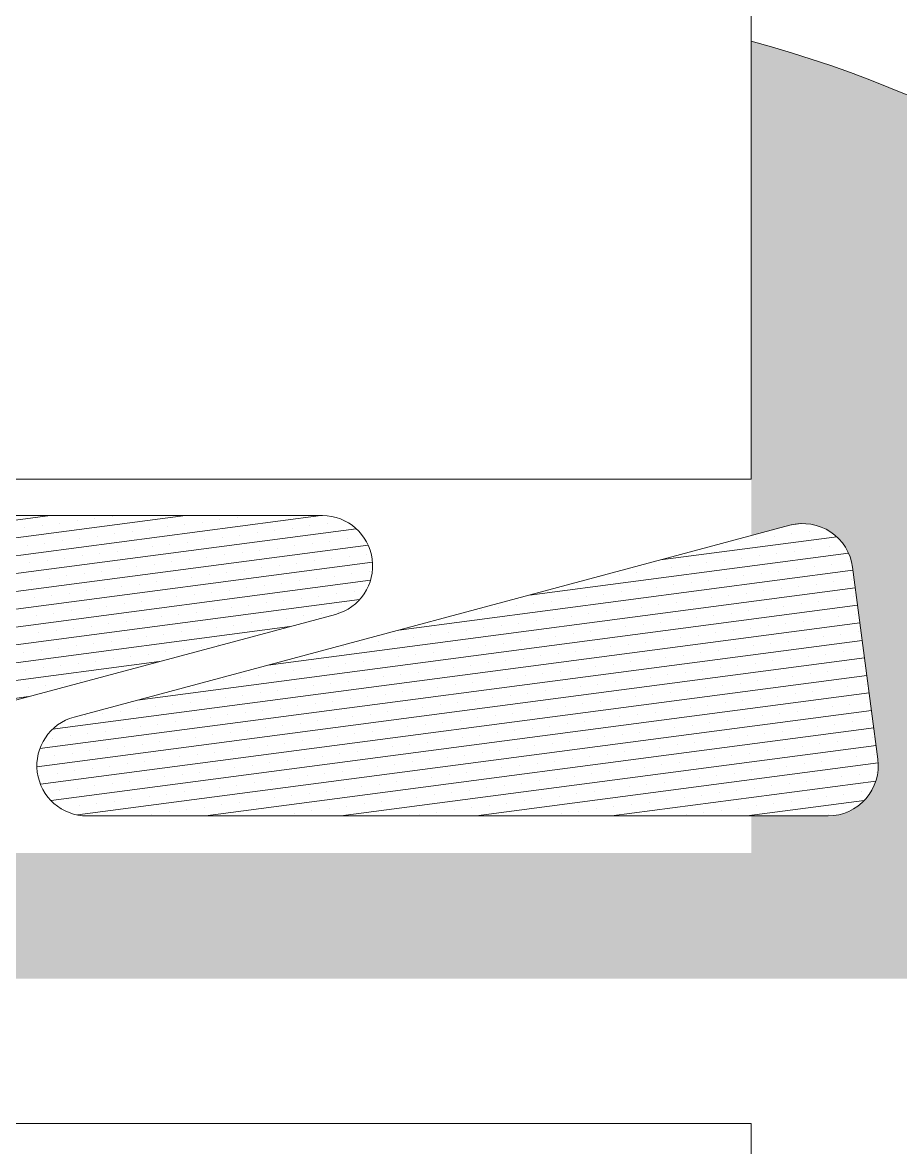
# Model space of a CAD drawing. Header units: inches. Extents: x 535 to 647, y 52 to 81.
# Drawn here: x 548.968 to 549.388, y 79.392 to 79.929 of the extents above; entities that cross this region are included whole.
import ezdxf

# ---------------------------------------------------------------- set-up
doc = ezdxf.new("R2010")
doc.units = ezdxf.units.IN
doc.header["$MEASUREMENT"] = 0
doc.layers.add('BP Mastic', color=191, linetype='Continuous', lineweight=0)
doc.layers.add('BP Others', color=190, linetype='Continuous', lineweight=0)
doc.layers.add('Metal', color=17, linetype='Continuous', true_color=0x803345)

# ---------------------------------------------------------------- blocks, each defined once
blk = doc.blocks.new('*X9')
at = {"color": 0}
for p, q in [((15.30407454357389, 19.6027871370416), (15.561262930369908, 19.636646630513766)), ((15.305221746435198, 19.594073266189675), (15.628598553592449, 19.636646630513763)), ((15.306368949296507, 19.58535939533776), (15.695934176814932, 19.636646630513763)), ((15.592315306471523, 19.63630230187896), (15.592315306471523, 19.63630230187896)), ((15.654459605296266, 19.635618851056194), (15.654459605296266, 19.635618851056194)), ((15.307516152157815, 19.57664552448584), (15.713594818547968, 19.630106795133063)), ((15.54874595221193, 19.63056628757242), (15.54874595221193, 19.63056628757242)), ((15.557459823063848, 19.63171349043373), (15.557459823063848, 19.63171349043373)), ((15.566173693915767, 19.632860693295036), (15.566173693915767, 19.632860693295036)), ((15.574887564767685, 19.634007896156344), (15.574887564767685, 19.634007896156344)), ((15.583601435619604, 19.635155099017652), (15.583601435619604, 19.635155099017652)), ((15.610890251036672, 19.629882836749655), (15.610890251036672, 19.629882836749655)), ((15.61960412188859, 19.631030039610962), (15.61960412188859, 19.631030039610962)), ((15.62831799274051, 19.63217724247227), (15.62831799274051, 19.63217724247227)), ((15.637031863592428, 19.633324445333578), (15.637031863592428, 19.633324445333578)), ((15.645745734444347, 19.634471648194886), (15.645745734444347, 19.634471648194886)), ((15.68174842071333, 19.630346588788203), (15.68174842071333, 19.630346588788203)), ((15.690462291565249, 19.63149379164951), (15.690462291565249, 19.63149379164951)), ((15.699176162417167, 19.63264099451082), (15.699176162417167, 19.63264099451082)), ((15.707890033269086, 19.633788197372127), (15.707890033269086, 19.633788197372127)), ((15.930020145782429, 19.632005021083103), (15.934967371216109, 19.632656335667573)), ((15.576034767628997, 19.625294025304424), (15.576034767628997, 19.625294025304424)), ((15.584748638480916, 19.62644122816573), (15.584748638480916, 19.62644122816573)), ((15.593462509332834, 19.62758843102704), (15.593462509332834, 19.62758843102704)), ((15.602176380184753, 19.628735633888347), (15.602176380184753, 19.628735633888347)), ((15.638179066453736, 19.624610574481665), (15.638179066453736, 19.624610574481665)), ((15.646892937305655, 19.625757777342972), (15.646892937305655, 19.625757777342972)), ((15.655606808157573, 19.62690498020428), (15.655606808157573, 19.62690498020428)), ((15.664320679009492, 19.628052183065588), (15.664320679009492, 19.628052183065588)), ((15.673034549861411, 19.629199385926896), (15.673034549861411, 19.629199385926896)), ((15.709037236130396, 19.625074326520206), (15.709037236130396, 19.625074326520206)), ((15.864888073828503, 19.614565318163475), (15.952614543760658, 19.626114727034572)), ((15.91289787430842, 19.625318379774615), (15.91289787430842, 19.625318379774615)), ((15.92161174516034, 19.626465582635923), (15.92161174516034, 19.626465582635923)), ((15.930325616012258, 19.62761278549723), (15.930325616012258, 19.62761278549723)), ((15.939039486864177, 19.62875998835854), (15.939039486864177, 19.62875998835854)), ((15.308663355019123, 19.567931653633924), (15.71948350163897, 19.622017151995646)), ((15.54989315507324, 19.6218524167205), (15.54989315507324, 19.6218524167205)), ((15.55860702592516, 19.622999619581808), (15.55860702592516, 19.622999619581808)), ((15.567320896777078, 19.624146822443116), (15.567320896777078, 19.624146822443116)), ((15.594609712194142, 19.618874560175126), (15.594609712194142, 19.618874560175126)), ((15.60332358304606, 19.620021763036434), (15.60332358304606, 19.620021763036434)), ((15.61203745389798, 19.62116896589774), (15.61203745389798, 19.62116896589774)), ((15.620751324749898, 19.62231616875905), (15.620751324749898, 19.62231616875905)), ((15.629465195601817, 19.623463371620357), (15.629465195601817, 19.623463371620357)), ((15.665467881870802, 19.619338312213667), (15.665467881870802, 19.619338312213667)), ((15.67418175272272, 19.620485515074975), (15.67418175272272, 19.620485515074975)), ((15.68289562357464, 19.621632717936283), (15.68289562357464, 19.621632717936283)), ((15.691609494426558, 19.62277992079759), (15.691609494426558, 19.62277992079759)), ((15.700323365278477, 19.6239271236589), (15.700323365278477, 19.6239271236589)), ((15.904184003456502, 19.624171176913308), (15.904184003456502, 19.624171176913308)), ((15.931472818873571, 19.618898914645303), (15.931472818873571, 19.618898914645303)), ((15.94018668972549, 19.62004611750661), (15.94018668972549, 19.62004611750661)), ((15.948900560577409, 19.62119332036792), (15.948900560577409, 19.62119332036792)), ((15.309810557880432, 19.559217782782), (15.721671495787707, 19.613440303916185)), ((15.551040357934548, 19.613138545868587), (15.551040357934548, 19.613138545868587)), ((15.559754228786467, 19.614285748729895), (15.559754228786467, 19.614285748729895)), ((15.568468099638386, 19.615432951591202), (15.568468099638386, 19.615432951591202)), ((15.577181970490305, 19.61658015445251), (15.577181970490305, 19.61658015445251)), ((15.585895841342223, 19.617727357313818), (15.585895841342223, 19.617727357313818)), ((15.621898527611208, 19.61360229790713), (15.621898527611208, 19.61360229790713)), ((15.630612398463127, 19.614749500768436), (15.630612398463127, 19.614749500768436)), ((15.639326269315045, 19.615896703629744), (15.639326269315045, 19.615896703629744)), ((15.648040140166964, 19.617043906491052), (15.648040140166964, 19.617043906491052)), ((15.656754011018883, 19.61819110935236), (15.656754011018883, 19.61819110935236)), ((15.692756697287866, 19.61406604994567), (15.692756697287866, 19.61406604994567)), ((15.701470568139785, 19.615213252806978), (15.701470568139785, 19.615213252806978)), ((15.710184438991703, 19.616360455668286), (15.710184438991703, 19.616360455668286)), ((15.718898309843622, 19.617507658529593), (15.718898309843622, 19.617507658529593)), ((15.7998468563286, 19.59713757645964), (15.958494952445191, 19.618023994550875)), ((15.887903464613977, 19.613162900338764), (15.887903464613977, 19.613162900338764)), ((15.896617335465896, 19.614310103200072), (15.896617335465896, 19.614310103200072)), ((15.905331206317815, 19.61545730606138), (15.905331206317815, 19.61545730606138)), ((15.914045077169733, 19.616604508922688), (15.914045077169733, 19.616604508922688)), ((15.922758948021652, 19.617751711783995), (15.922758948021652, 19.617751711783995)), ((15.95876163429064, 19.613626652377295), (15.95876163429064, 19.613626652377295)), ((15.578329173351614, 19.60786628360059), (15.578329173351614, 19.60786628360059)), ((15.587043044203533, 19.609013486461897), (15.587043044203533, 19.609013486461897)), ((15.595756915055452, 19.610160689323205), (15.595756915055452, 19.610160689323205)), ((15.60447078590737, 19.611307892184513), (15.60447078590737, 19.611307892184513)), ((15.61318465675929, 19.61245509504582), (15.61318465675929, 19.61245509504582)), ((15.649187343028272, 19.60833003563913), (15.649187343028272, 19.60833003563913)), ((15.65790121388019, 19.60947723850044), (15.65790121388019, 19.60947723850044)), ((15.66661508473211, 19.610624441361747), (15.66661508473211, 19.610624441361747)), ((15.675328955584028, 19.611771644223055), (15.675328955584028, 19.611771644223055)), ((15.684042826435947, 19.612918847084362), (15.684042826435947, 19.612918847084362)), ((15.711331641853016, 19.60764658481637), (15.711331641853016, 19.60764658481637)), ((15.720045512704935, 19.608793787677676), (15.720045512704935, 19.608793787677676)), ((15.734805638828677, 19.5797098347558), (15.96072148861754, 19.60945222062508)), ((15.853047981206302, 19.608574088893533), (15.853047981206302, 19.608574088893533)), ((15.86176185205822, 19.60972129175484), (15.86176185205822, 19.60972129175484)), ((15.87047572291014, 19.61086849461615), (15.87047572291014, 19.61086849461615)), ((15.879189593762058, 19.612015697477457), (15.879189593762058, 19.612015697477457)), ((15.915192280031047, 19.607890638070756), (15.915192280031047, 19.607890638070756)), ((15.923906150882965, 19.609037840932064), (15.923906150882965, 19.609037840932064)), ((15.932620021734884, 19.610185043793372), (15.932620021734884, 19.610185043793372)), ((15.941333892586803, 19.61133224665468), (15.941333892586803, 19.61133224665468)), ((15.950047763438722, 19.612479449515988), (15.950047763438722, 19.612479449515988)), ((15.31095776074174, 19.550503911930086), (15.720675995598818, 19.60444434085612)), ((15.552187560795858, 19.604424675016666), (15.552187560795858, 19.604424675016666)), ((15.560901431647777, 19.605571877877974), (15.560901431647777, 19.605571877877974)), ((15.569615302499695, 19.606719080739282), (15.569615302499695, 19.606719080739282)), ((15.605617988768678, 19.602594021332592), (15.605617988768678, 19.602594021332592)), ((15.614331859620597, 19.6037412241939), (15.614331859620597, 19.6037412241939)), ((15.623045730472516, 19.604888427055208), (15.623045730472516, 19.604888427055208)), ((15.631759601324434, 19.606035629916516), (15.631759601324434, 19.606035629916516)), ((15.640473472176353, 19.607182832777823), (15.640473472176353, 19.607182832777823)), ((15.667762287593423, 19.60191057050983), (15.667762287593423, 19.60191057050983)), ((15.676476158445341, 19.603057773371138), (15.676476158445341, 19.603057773371138)), ((15.68519002929726, 19.604204976232445), (15.68519002929726, 19.604204976232445)), ((15.693903900149179, 19.605352179093753), (15.693903900149179, 19.605352179093753)), ((15.702617771001098, 19.60649938195506), (15.702617771001098, 19.60649938195506)), ((15.835620239502465, 19.606279683170918), (15.835620239502465, 19.606279683170918)), ((15.844334110354383, 19.607426886032226), (15.844334110354383, 19.607426886032226)), ((15.871622925771453, 19.602154623764218), (15.871622925771453, 19.602154623764218)), ((15.880336796623371, 19.603301826625525), (15.880336796623371, 19.603301826625525)), ((15.88905066747529, 19.604449029486833), (15.88905066747529, 19.604449029486833)), ((15.897764538327209, 19.60559623234814), (15.897764538327209, 19.60559623234814)), ((15.906478409179128, 19.60674343520945), (15.906478409179128, 19.60674343520945)), ((15.942481095448116, 19.602618375802756), (15.942481095448116, 19.602618375802756)), ((15.951194966300035, 19.603765578664063), (15.951194966300035, 19.603765578664063)), ((15.959908837151954, 19.60491278152537), (15.959908837151954, 19.60491278152537)), ((15.562048634509084, 19.596858007026054), (15.562048634509084, 19.596858007026054)), ((15.570762505361003, 19.59800520988736), (15.570762505361003, 19.59800520988736)), ((15.579476376212922, 19.59915241274867), (15.579476376212922, 19.59915241274867)), ((15.58819024706484, 19.600299615609977), (15.58819024706484, 19.600299615609977)), ((15.59690411791676, 19.601446818471285), (15.59690411791676, 19.601446818471285)), ((15.632906804185748, 19.5973217590646), (15.632906804185748, 19.5973217590646)), ((15.641620675037666, 19.598468961925906), (15.641620675037666, 19.598468961925906)), ((15.650334545889585, 19.599616164787214), (15.650334545889585, 19.599616164787214)), ((15.659048416741504, 19.600763367648522), (15.659048416741504, 19.600763367648522)), ((15.669764421328809, 19.56228209305197), (15.96186869147885, 19.600738349773167)), ((15.695051103010487, 19.596638308241836), (15.695051103010487, 19.596638308241836)), ((15.703764973862405, 19.597785511103144), (15.703764973862405, 19.597785511103144)), ((15.712478844714324, 19.59893271396445), (15.712478844714324, 19.59893271396445)), ((15.828053571511859, 19.59641860945768), (15.828053571511859, 19.59641860945768)), ((15.836767442363778, 19.597565812318987), (15.836767442363778, 19.597565812318987)), ((15.845481313215696, 19.598713015180294), (15.845481313215696, 19.598713015180294)), ((15.854195184067615, 19.599860218041602), (15.854195184067615, 19.599860218041602)), ((15.862909054919534, 19.60100742090291), (15.862909054919534, 19.60100742090291)), ((15.898911741188522, 19.596882361496217), (15.898911741188522, 19.596882361496217)), ((15.907625612040441, 19.598029564357525), (15.907625612040441, 19.598029564357525)), ((15.91633948289236, 19.599176767218832), (15.91633948289236, 19.599176767218832)), ((15.925053353744278, 19.60032397008014), (15.925053353744278, 19.60032397008014)), ((15.933767224596197, 19.601471172941448), (15.933767224596197, 19.601471172941448)), ((15.312104963603048, 19.54179004107817), (15.715268663414406, 19.594867549094907)), ((15.553334763657165, 19.595710804164746), (15.553334763657165, 19.595710804164746)), ((15.589337449926154, 19.59158574475806), (15.589337449926154, 19.59158574475806)), ((15.598051320778072, 19.592732947619368), (15.598051320778072, 19.592732947619368)), ((15.604723203828904, 19.544854351348132), (15.963015894340161, 19.59202447892125)), ((15.606765191629991, 19.593880150480675), (15.606765191629991, 19.593880150480675)), ((15.61547906248191, 19.595027353341983), (15.61547906248191, 19.595027353341983)), ((15.624192933333829, 19.59617455620329), (15.624192933333829, 19.59617455620329)), ((15.651481748750893, 19.590902293935297), (15.651481748750893, 19.590902293935297)), ((15.660195619602812, 19.592049496796605), (15.660195619602812, 19.592049496796605)), ((15.66890949045473, 19.593196699657913), (15.66890949045473, 19.593196699657913)), ((15.67762336130665, 19.59434390251922), (15.67762336130665, 19.59434390251922)), ((15.686337232158568, 19.59549110538053), (15.686337232158568, 19.59549110538053)), ((15.784484217252265, 19.59068259515114), (15.784484217252265, 19.59068259515114)), ((15.793198088104184, 19.591829798012448), (15.793198088104184, 19.591829798012448)), ((15.801911958956103, 19.592977000873756), (15.801911958956103, 19.592977000873756)), ((15.810625829808021, 19.594124203735063), (15.810625829808021, 19.594124203735063)), ((15.81933970065994, 19.59527140659637), (15.81933970065994, 19.59527140659637)), ((15.855342386928928, 19.591146347189678), (15.855342386928928, 19.591146347189678)), ((15.864056257780847, 19.592293550050986), (15.864056257780847, 19.592293550050986)), ((15.872770128632766, 19.593440752912294), (15.872770128632766, 19.593440752912294)), ((15.881483999484685, 19.5945879557736), (15.881483999484685, 19.5945879557736)), ((15.890197870336603, 19.59573515863491), (15.890197870336603, 19.59573515863491)), ((15.92620055660559, 19.591610099228213), (15.92620055660559, 19.591610099228213)), ((15.934914427457509, 19.59275730208952), (15.934914427457509, 19.59275730208952)), ((15.943628298309427, 19.593904504950828), (15.943628298309427, 19.593904504950828)), ((15.952342169161346, 19.595051707812136), (15.952342169161346, 19.595051707812136)), ((15.961056040013265, 19.596198910673444), (15.961056040013265, 19.596198910673444)), ((15.554481966518479, 19.58699693331283), (15.554481966518479, 19.58699693331283)), ((15.563195837370397, 19.588144136174137), (15.563195837370397, 19.588144136174137)), ((15.571909708222316, 19.589291339035444), (15.571909708222316, 19.589291339035444)), ((15.580623579074235, 19.590438541896752), (15.580623579074235, 19.590438541896752)), ((15.607912394491299, 19.58516627962876), (15.607912394491299, 19.58516627962876)), ((15.616626265343218, 19.586313482490066), (15.616626265343218, 19.586313482490066)), ((15.625340136195137, 19.587460685351374), (15.625340136195137, 19.587460685351374)), ((15.634054007047055, 19.58860788821268), (15.634054007047055, 19.58860788821268)), ((15.642767877898974, 19.58975509107399), (15.642767877898974, 19.58975509107399)), ((15.678770564167957, 19.585630031667304), (15.678770564167957, 19.585630031667304)), ((15.687484435019876, 19.58677723452861), (15.687484435019876, 19.58677723452861)), ((15.696198305871794, 19.58792443738992), (15.696198305871794, 19.58792443738992)), ((15.704912176723713, 19.589071640251227), (15.704912176723713, 19.589071640251227)), ((15.775770346400346, 19.589535392289832), (15.775770346400346, 19.589535392289832)), ((15.811773032669334, 19.58541033288314), (15.811773032669334, 19.58541033288314)), ((15.820486903521253, 19.586557535744447), (15.820486903521253, 19.586557535744447)), ((15.829200774373172, 19.587704738605755), (15.829200774373172, 19.587704738605755)), ((15.83791464522509, 19.588851941467063), (15.83791464522509, 19.588851941467063)), ((15.84662851607701, 19.58999914432837), (15.84662851607701, 19.58999914432837)), ((15.882631202345996, 19.585874084921674), (15.882631202345996, 19.585874084921674)), ((15.891345073197915, 19.58702128778298), (15.891345073197915, 19.58702128778298)), ((15.900058944049833, 19.58816849064429), (15.900058944049833, 19.58816849064429)), ((15.908772814901752, 19.589315693505597), (15.908772814901752, 19.589315693505597)), ((15.917486685753671, 19.590462896366905), (15.917486685753671, 19.590462896366905)), ((15.94477550117074, 19.585190634098897), (15.94477550117074, 19.585190634098897)), ((15.95348937202266, 19.586337836960205), (15.95348937202266, 19.586337836960205)), ((15.962203242874578, 19.587485039821512), (15.962203242874578, 19.587485039821512)), ((15.313252166464357, 19.533076170226252), (15.680580277004404, 19.581435833412907)), ((15.562515645626087, 19.530432717919815), (15.96416309720147, 19.583310608069326)), ((15.573056911083624, 19.580577468183527), (15.573056911083624, 19.580577468183527)), ((15.581770781935543, 19.581724671044835), (15.581770781935543, 19.581724671044835)), ((15.590484652787461, 19.582871873906143), (15.590484652787461, 19.582871873906143)), ((15.59919852363938, 19.58401907676745), (15.59919852363938, 19.58401907676745)), ((15.635201209908363, 19.579894017360765), (15.635201209908363, 19.579894017360765)), ((15.643915080760282, 19.581041220222072), (15.643915080760282, 19.581041220222072)), ((15.6526289516122, 19.58218842308338), (15.6526289516122, 19.58218842308338)), ((15.66134282246412, 19.583335625944688), (15.66134282246412, 19.583335625944688)), ((15.670056693316038, 19.584482828805996), (15.670056693316038, 19.584482828805996)), ((15.76820367840974, 19.5796743185766), (15.76820367840974, 19.5796743185766)), ((15.77691754926166, 19.580821521437908), (15.77691754926166, 19.580821521437908)), ((15.785631420113578, 19.581968724299216), (15.785631420113578, 19.581968724299216)), ((15.794345290965497, 19.583115927160524), (15.794345290965497, 19.583115927160524)), ((15.803059161817416, 19.58426313002183), (15.803059161817416, 19.58426313002183)), ((15.839061848086402, 19.580138070615135), (15.839061848086402, 19.580138070615135)), ((15.84777571893832, 19.581285273476443), (15.84777571893832, 19.581285273476443)), ((15.85648958979024, 19.58243247633775), (15.85648958979024, 19.58243247633775)), ((15.865203460642158, 19.583579679199058), (15.865203460642158, 19.583579679199058)), ((15.873917331494077, 19.584726882060366), (15.873917331494077, 19.584726882060366)), ((15.909920017763065, 19.580601822653666), (15.909920017763065, 19.580601822653666)), ((15.918633888614984, 19.581749025514974), (15.918633888614984, 19.581749025514974)), ((15.927347759466903, 19.58289622837628), (15.927347759466903, 19.58289622837628)), ((15.936061630318822, 19.58404343123759), (15.936061630318822, 19.58404343123759)), ((15.555629169379786, 19.578283062460912), (15.555629169379786, 19.578283062460912)), ((15.556166357148175, 19.52073191525995), (15.965310300062779, 19.574596737217412)), ((15.564343040231705, 19.57943026532222), (15.564343040231705, 19.57943026532222)), ((15.59163185564877, 19.574158003054226), (15.59163185564877, 19.574158003054226)), ((15.600345726500688, 19.575305205915534), (15.600345726500688, 19.575305205915534)), ((15.609059597352607, 19.57645240877684), (15.609059597352607, 19.57645240877684)), ((15.617773468204525, 19.57759961163815), (15.617773468204525, 19.57759961163815)), ((15.626487339056444, 19.578746814499457), (15.626487339056444, 19.578746814499457)), ((15.724634324150147, 19.57393830427006), (15.724634324150147, 19.57393830427006)), ((15.733348195002065, 19.57508550713137), (15.733348195002065, 19.57508550713137)), ((15.742062065853984, 19.576232709992677), (15.742062065853984, 19.576232709992677)), ((15.750775936705903, 19.577379912853985), (15.750775936705903, 19.577379912853985)), ((15.759489807557822, 19.578527115715293), (15.759489807557822, 19.578527115715293)), ((15.795492493826808, 19.574402056308596), (15.795492493826808, 19.574402056308596)), ((15.804206364678727, 19.575549259169904), (15.804206364678727, 19.575549259169904)), ((15.812920235530646, 19.57669646203121), (15.812920235530646, 19.57669646203121)), ((15.821634106382565, 19.57784366489252), (15.821634106382565, 19.57784366489252)), ((15.830347977234483, 19.578990867753827), (15.830347977234483, 19.578990867753827)), ((15.866350663503471, 19.574865808347127), (15.866350663503471, 19.574865808347127)), ((15.87506453435539, 19.576013011208435), (15.87506453435539, 19.576013011208435)), ((15.883778405207309, 19.577160214069742), (15.883778405207309, 19.577160214069742)), ((15.892492276059228, 19.57830741693105), (15.892492276059228, 19.57830741693105)), ((15.901206146911147, 19.579454619792358), (15.901206146911147, 19.579454619792358)), ((15.928494962328212, 19.574182357524364), (15.928494962328212, 19.574182357524364)), ((15.937208833180131, 19.575329560385672), (15.937208833180131, 19.575329560385672)), ((15.94592270403205, 19.57647676324698), (15.94592270403205, 19.57647676324698)), ((15.954636574883969, 19.577623966108288), (15.954636574883969, 19.577623966108288)), ((15.963350445735887, 19.578771168969595), (15.963350445735887, 19.578771168969595)), ((15.548062501389175, 19.568421988747687), (15.548062501389175, 19.568421988747687)), ((15.556776372241094, 19.569569191608995), (15.556776372241094, 19.569569191608995)), ((15.565490243093013, 19.570716394470303), (15.565490243093013, 19.570716394470303)), ((15.574204113944932, 19.57186359733161), (15.574204113944932, 19.57186359733161)), ((15.58291798479685, 19.573010800192918), (15.58291798479685, 19.573010800192918)), ((15.618920671065835, 19.568885740786225), (15.618920671065835, 19.568885740786225)), ((15.627634541917754, 19.570032943647533), (15.627634541917754, 19.570032943647533)), ((15.636348412769673, 19.57118014650884), (15.636348412769673, 19.57118014650884)), ((15.645062283621591, 19.57232734937015), (15.645062283621591, 19.57232734937015)), ((15.70720658244631, 19.571643898547446), (15.70720658244631, 19.571643898547446)), ((15.715920453298228, 19.572791101408754), (15.715920453298228, 19.572791101408754)), ((15.751923139567214, 19.568666042002057), (15.751923139567214, 19.568666042002057)), ((15.760637010419133, 19.569813244863365), (15.760637010419133, 19.569813244863365)), ((15.769350881271052, 19.570960447724673), (15.769350881271052, 19.570960447724673)), ((15.77806475212297, 19.57210765058598), (15.77806475212297, 19.57210765058598)), ((15.78677862297489, 19.57325485344729), (15.78677862297489, 19.57325485344729)), ((15.822781309243878, 19.569129794040588), (15.822781309243878, 19.569129794040588)), ((15.831495180095796, 19.570276996901896), (15.831495180095796, 19.570276996901896)), ((15.840209050947715, 19.571424199763204), (15.840209050947715, 19.571424199763204)), ((15.848922921799634, 19.57257140262451), (15.848922921799634, 19.57257140262451)), ((15.857636792651553, 19.57371860548582), (15.857636792651553, 19.57371860548582)), ((15.884925608068619, 19.568446343217826), (15.884925608068619, 19.568446343217826)), ((15.893639478920537, 19.569593546079133), (15.893639478920537, 19.569593546079133)), ((15.902353349772456, 19.57074074894044), (15.902353349772456, 19.57074074894044)), ((15.911067220624375, 19.57188795180175), (15.911067220624375, 19.57188795180175)), ((15.919781091476294, 19.573035154663057), (15.919781091476294, 19.573035154663057)), ((15.955783777745278, 19.568910095256374), (15.955783777745278, 19.568910095256374)), ((15.964497648597197, 19.570057298117682), (15.964497648597197, 19.570057298117682)), ((15.314399369325667, 19.524362299374328), (15.615539059504476, 19.564008091709063)), ((15.554695730590382, 19.51167340062675), (15.966457502924088, 19.56588286636549)), ((15.575351316806241, 19.563149726479686), (15.575351316806241, 19.563149726479686)), ((15.58406518765816, 19.564296929340994), (15.58406518765816, 19.564296929340994)), ((15.592779058510079, 19.565444132202302), (15.592779058510079, 19.565444132202302)), ((15.601492929361997, 19.56659133506361), (15.601492929361997, 19.56659133506361)), ((15.610206800213916, 19.567738537924917), (15.610206800213916, 19.567738537924917)), ((15.70835378530762, 19.56293002769552), (15.70835378530762, 19.56293002769552)), ((15.71706765615954, 19.564077230556826), (15.71706765615954, 19.564077230556826)), ((15.725781527011458, 19.565224433418134), (15.725781527011458, 19.565224433418134)), ((15.734495397863377, 19.56637163627944), (15.734495397863377, 19.56637163627944)), ((15.743209268715296, 19.56751883914075), (15.743209268715296, 19.56751883914075)), ((15.779211954984284, 19.56339377973405), (15.779211954984284, 19.56339377973405)), ((15.787925825836203, 19.564540982595357), (15.787925825836203, 19.564540982595357)), ((15.796639696688121, 19.565688185456665), (15.796639696688121, 19.565688185456665)), ((15.80535356754004, 19.566835388317973), (15.80535356754004, 19.566835388317973)), ((15.814067438391959, 19.56798259117928), (15.814067438391959, 19.56798259117928)), ((15.841356253809025, 19.562710328911287), (15.841356253809025, 19.562710328911287)), ((15.850070124660943, 19.563857531772594), (15.850070124660943, 19.563857531772594)), ((15.858783995512862, 19.565004734633902), (15.858783995512862, 19.565004734633902)), ((15.867497866364781, 19.56615193749521), (15.867497866364781, 19.56615193749521)), ((15.8762117372167, 19.567299140356518), (15.8762117372167, 19.567299140356518)), ((15.912214423485684, 19.563174080949835), (15.912214423485684, 19.563174080949835)), ((15.920928294337603, 19.564321283811143), (15.920928294337603, 19.564321283811143)), ((15.929642165189522, 19.56546848667245), (15.929642165189522, 19.56546848667245)), ((15.93835603604144, 19.56661568953376), (15.93835603604144, 19.56661568953376)), ((15.94706990689336, 19.567762892395066), (15.94706990689336, 19.567762892395066)), ((15.549209704250485, 19.559708117895763), (15.549209704250485, 19.559708117895763)), ((15.556452869658653, 19.503039829399846), (15.967604705785396, 19.557168995513575)), ((15.557923575102404, 19.56085532075707), (15.557923575102404, 19.56085532075707)), ((15.566637445954322, 19.56200252361838), (15.566637445954322, 19.56200252361838)), ((15.664784431048027, 19.55719401338898), (15.664784431048027, 19.55719401338898)), ((15.673498301899945, 19.558341216250287), (15.673498301899945, 19.558341216250287)), ((15.682212172751864, 19.559488419111595), (15.682212172751864, 19.559488419111595)), ((15.690926043603783, 19.560635621972903), (15.690926043603783, 19.560635621972903)), ((15.699639914455702, 19.56178282483421), (15.699639914455702, 19.56178282483421)), ((15.73564260072469, 19.55765776542751), (15.73564260072469, 19.55765776542751)), ((15.744356471576609, 19.55880496828882), (15.744356471576609, 19.55880496828882)), ((15.753070342428527, 19.559952171150126), (15.753070342428527, 19.559952171150126)), ((15.761784213280446, 19.561099374011434), (15.761784213280446, 19.561099374011434)), ((15.770498084132365, 19.56224657687274), (15.770498084132365, 19.56224657687274)), ((15.80650077040135, 19.558121517466056), (15.80650077040135, 19.558121517466056)), ((15.815214641253268, 19.559268720327363), (15.815214641253268, 19.559268720327363)), ((15.823928512105187, 19.56041592318867), (15.823928512105187, 19.56041592318867)), ((15.832642382957106, 19.56156312604998), (15.832642382957106, 19.56156312604998)), ((15.86864506922609, 19.557438066643297), (15.86864506922609, 19.557438066643297)), ((15.87735894007801, 19.558585269504604), (15.87735894007801, 19.558585269504604)), ((15.886072810929928, 19.559732472365912), (15.886072810929928, 19.559732472365912)), ((15.894786681781847, 19.56087967522722), (15.894786681781847, 19.56087967522722)), ((15.903500552633766, 19.562026878088528), (15.903500552633766, 19.562026878088528)), ((15.939503238902752, 19.557901818681835), (15.939503238902752, 19.557901818681835)), ((15.94821710975467, 19.559049021543142), (15.94821710975467, 19.559049021543142)), ((15.95693098060659, 19.56019622440445), (15.95693098060659, 19.56019622440445)), ((15.965644851458508, 19.561343427265758), (15.965644851458508, 19.561343427265758)), ((15.559070777963711, 19.552141449905154), (15.559070777963711, 19.552141449905154)), ((15.56778464881563, 19.55328865276646), (15.56778464881563, 19.55328865276646)), ((15.576498519667549, 19.55443585562777), (15.576498519667549, 19.55443585562777)), ((15.63864281849227, 19.553752404805056), (15.63864281849227, 19.553752404805056)), ((15.647356689344189, 19.554899607666364), (15.647356689344189, 19.554899607666364)), ((15.656070560196108, 19.556046810527672), (15.656070560196108, 19.556046810527672)), ((15.692073246465096, 19.55192175112097), (15.692073246465096, 19.55192175112097)), ((15.700787117317015, 19.55306895398228), (15.700787117317015, 19.55306895398228)), ((15.709500988168934, 19.554216156843587), (15.709500988168934, 19.554216156843587)), ((15.718214859020852, 19.555363359704895), (15.718214859020852, 19.555363359704895)), ((15.726928729872771, 19.556510562566203), (15.726928729872771, 19.556510562566203)), ((15.762931416141756, 19.552385503159517), (15.762931416141756, 19.552385503159517)), ((15.771645286993675, 19.553532706020825), (15.771645286993675, 19.553532706020825)), ((15.780359157845593, 19.554679908882132), (15.780359157845593, 19.554679908882132)), ((15.789073028697512, 19.55582711174344), (15.789073028697512, 19.55582711174344)), ((15.79778689954943, 19.556974314604748), (15.79778689954943, 19.556974314604748)), ((15.825075714966497, 19.551702052336758), (15.825075714966497, 19.551702052336758)), ((15.833789585818415, 19.552849255198065), (15.833789585818415, 19.552849255198065)), ((15.842503456670334, 19.553996458059373), (15.842503456670334, 19.553996458059373)), ((15.851217327522253, 19.55514366092068), (15.851217327522253, 19.55514366092068)), ((15.859931198374172, 19.55629086378199), (15.859931198374172, 19.55629086378199)), ((15.895933884643158, 19.552165804375296), (15.895933884643158, 19.552165804375296)), ((15.904647755495077, 19.553313007236603), (15.904647755495077, 19.553313007236603)), ((15.913361626346996, 19.55446021009791), (15.913361626346996, 19.55446021009791)), ((15.922075497198914, 19.55560741295922), (15.922075497198914, 19.55560741295922)), ((15.930789368050833, 19.556754615820527), (15.930789368050833, 19.556754615820527)), ((15.966792054319814, 19.55262955641384), (15.966792054319814, 19.55262955641384)), ((15.315546572186975, 19.515648428522415), (15.550497842004603, 19.546580350005232)), ((15.550356907111793, 19.550994247043846), (15.550356907111793, 19.550994247043846)), ((15.561732365788643, 19.494869985277514), (15.968751908646706, 19.548455124661658)), ((15.648503892205502, 19.546185736814433), (15.648503892205502, 19.546185736814433)), ((15.657217763057421, 19.54733293967574), (15.657217763057421, 19.54733293967574)), ((15.66593163390934, 19.54848014253705), (15.66593163390934, 19.54848014253705)), ((15.674645504761259, 19.549627345398356), (15.674645504761259, 19.549627345398356)), ((15.683359375613177, 19.550774548259664), (15.683359375613177, 19.550774548259664)), ((15.719362061882162, 19.546649488852978), (15.719362061882162, 19.546649488852978)), ((15.72807593273408, 19.547796691714286), (15.72807593273408, 19.547796691714286)), ((15.736789803586, 19.548943894575594), (15.736789803586, 19.548943894575594)), ((15.745503674437918, 19.5500910974369), (15.745503674437918, 19.5500910974369)), ((15.754217545289837, 19.55123830029821), (15.754217545289837, 19.55123830029821)), ((15.781506360706903, 19.54596603803022), (15.781506360706903, 19.54596603803022)), ((15.790220231558822, 19.547113240891527), (15.790220231558822, 19.547113240891527)), ((15.79893410241074, 19.548260443752834), (15.79893410241074, 19.548260443752834)), ((15.80764797326266, 19.549407646614142), (15.80764797326266, 19.549407646614142)), ((15.816361844114578, 19.55055484947545), (15.816361844114578, 19.55055484947545)), ((15.852364530383564, 19.546429790068757), (15.852364530383564, 19.546429790068757)), ((15.861078401235483, 19.547576992930065), (15.861078401235483, 19.547576992930065)), ((15.869792272087402, 19.548724195791372), (15.869792272087402, 19.548724195791372)), ((15.87850614293932, 19.54987139865268), (15.87850614293932, 19.54987139865268)), ((15.88722001379124, 19.551018601513988), (15.88722001379124, 19.551018601513988)), ((15.92322270006022, 19.546893542107302), (15.92322270006022, 19.546893542107302)), ((15.93193657091214, 19.54804074496861), (15.93193657091214, 19.54804074496861)), ((15.940650441764058, 19.549187947829918), (15.940650441764058, 19.549187947829918)), ((15.949364312615977, 19.550335150691225), (15.949364312615977, 19.550335150691225)), ((15.958078183467896, 19.551482353552533), (15.958078183467896, 19.551482353552533)), ((15.604934537945908, 19.540449722507894), (15.604934537945908, 19.540449722507894)), ((15.613648408797827, 19.541596925369202), (15.613648408797827, 19.541596925369202)), ((15.622362279649746, 19.54274412823051), (15.622362279649746, 19.54274412823051)), ((15.631076150501665, 19.543891331091817), (15.631076150501665, 19.543891331091817)), ((15.639790021353583, 19.545038533953125), (15.639790021353583, 19.545038533953125)), ((15.675792707622568, 19.54091347454644), (15.675792707622568, 19.54091347454644)), ((15.684506578474487, 19.542060677407747), (15.684506578474487, 19.542060677407747)), ((15.693220449326406, 19.543207880269055), (15.693220449326406, 19.543207880269055)), ((15.701934320178324, 19.544355083130363), (15.701934320178324, 19.544355083130363)), ((15.710648191030243, 19.54550228599167), (15.710648191030243, 19.54550228599167)), ((15.746650877299228, 19.541377226584988), (15.746650877299228, 19.541377226584988)), ((15.755364748151147, 19.542524429446296), (15.755364748151147, 19.542524429446296)), ((15.764078619003065, 19.543671632307603), (15.764078619003065, 19.543671632307603)), ((15.772792489854984, 19.54481883516891), (15.772792489854984, 19.54481883516891)), ((15.80879517612397, 19.540693775762218), (15.80879517612397, 19.540693775762218)), ((15.81750904697589, 19.541840978623526), (15.81750904697589, 19.541840978623526)), ((15.826222917827808, 19.542988181484834), (15.826222917827808, 19.542988181484834)), ((15.834936788679727, 19.54413538434614), (15.834936788679727, 19.54413538434614)), ((15.843650659531646, 19.54528258720745), (15.843650659531646, 19.54528258720745)), ((15.879653345800627, 19.541157527800763), (15.879653345800627, 19.541157527800763)), ((15.888367216652545, 19.54230473066207), (15.888367216652545, 19.54230473066207)), ((15.897081087504464, 19.54345193352338), (15.897081087504464, 19.54345193352338)), ((15.905794958356383, 19.544599136384686), (15.905794958356383, 19.544599136384686)), ((15.914508829208302, 19.545746339245994), (15.914508829208302, 19.545746339245994)), ((15.941797644625366, 19.540474076978004), (15.941797644625366, 19.540474076978004)), ((15.950511515477285, 19.541621279839312), (15.950511515477285, 19.541621279839312)), ((15.959225386329203, 19.54276848270062), (15.959225386329203, 19.54276848270062)), ((15.967939257181122, 19.543915685561927), (15.967939257181122, 19.543915685561927)), ((15.57486573200217, 19.487734122767407), (15.969899111508015, 19.539741253809737)), ((15.578792925390152, 19.53700811392397), (15.578792925390152, 19.53700811392397)), ((15.58750679624207, 19.53815531678528), (15.58750679624207, 19.53815531678528)), ((15.59622066709399, 19.539302519646586), (15.59622066709399, 19.539302519646586)), ((15.632223353362974, 19.5351774602399), (15.632223353362974, 19.5351774602399)), ((15.640937224214893, 19.536324663101208), (15.640937224214893, 19.536324663101208)), ((15.649651095066812, 19.537471865962516), (15.649651095066812, 19.537471865962516)), ((15.65836496591873, 19.538619068823824), (15.65836496591873, 19.538619068823824)), ((15.66707883677065, 19.53976627168513), (15.66707883677065, 19.53976627168513)), ((15.703081523039634, 19.53564121227845), (15.703081523039634, 19.53564121227845)), ((15.711795393891553, 19.536788415139757), (15.711795393891553, 19.536788415139757)), ((15.720509264743471, 19.537935618001065), (15.720509264743471, 19.537935618001065)), ((15.72922313559539, 19.539082820862372), (15.72922313559539, 19.539082820862372)), ((15.737937006447309, 19.54023002372368), (15.737937006447309, 19.54023002372368)), ((15.765225821864377, 19.53495776145568), (15.765225821864377, 19.53495776145568)), ((15.773939692716295, 19.536104964316987), (15.773939692716295, 19.536104964316987)), ((15.782653563568214, 19.537252167178295), (15.782653563568214, 19.537252167178295)), ((15.791367434420133, 19.538399370039603), (15.791367434420133, 19.538399370039603)), ((15.800081305272052, 19.53954657290091), (15.800081305272052, 19.53954657290091)), ((15.836083991541033, 19.535421513494224), (15.836083991541033, 19.535421513494224)), ((15.844797862392952, 19.536568716355532), (15.844797862392952, 19.536568716355532)), ((15.85351173324487, 19.53771591921684), (15.85351173324487, 19.53771591921684)), ((15.862225604096789, 19.538863122078148), (15.862225604096789, 19.538863122078148)), ((15.870939474948708, 19.540010324939455), (15.870939474948708, 19.540010324939455)), ((15.898228290365772, 19.534738062671465), (15.898228290365772, 19.534738062671465)), ((15.90694216121769, 19.535885265532773), (15.90694216121769, 19.535885265532773)), ((15.91565603206961, 19.53703246839408), (15.91565603206961, 19.53703246839408)), ((15.924369902921528, 19.53817967125539), (15.924369902921528, 19.53817967125539)), ((15.933083773773447, 19.539326874116696), (15.933083773773447, 19.539326874116696)), ((15.969086460042433, 19.53520181471001), (15.969086460042433, 19.53520181471001)), ((15.58865399910338, 19.52944144593336), (15.58865399910338, 19.52944144593336)), ((15.5973678699553, 19.53058864879467), (15.5973678699553, 19.53058864879467)), ((15.606081740807218, 19.531735851655977), (15.606081740807218, 19.531735851655977)), ((15.614795611659137, 19.532883054517285), (15.614795611659137, 19.532883054517285)), ((15.623509482511055, 19.534030257378593), (15.623509482511055, 19.534030257378593)), ((15.638634087183277, 19.48726448302019), (15.971046314369326, 19.53102738295782)), ((15.65951216878004, 19.52990519797191), (15.65951216878004, 19.52990519797191)), ((15.668226039631959, 19.531052400833218), (15.668226039631959, 19.531052400833218)), ((15.676939910483878, 19.532199603694526), (15.676939910483878, 19.532199603694526)), ((15.685653781335796, 19.533346806555834), (15.685653781335796, 19.533346806555834)), ((15.694367652187715, 19.53449400941714), (15.694367652187715, 19.53449400941714)), ((15.721656467604783, 19.52922174714914), (15.721656467604783, 19.52922174714914)), ((15.730370338456702, 19.53036895001045), (15.730370338456702, 19.53036895001045)), ((15.73908420930862, 19.531516152871756), (15.73908420930862, 19.531516152871756)), ((15.747798080160539, 19.532663355733064), (15.747798080160539, 19.532663355733064)), ((15.756511951012458, 19.53381055859437), (15.756511951012458, 19.53381055859437)), ((15.792514637281439, 19.529685499187686), (15.792514637281439, 19.529685499187686)), ((15.801228508133358, 19.530832702048993), (15.801228508133358, 19.530832702048993)), ((15.809942378985276, 19.5319799049103), (15.809942378985276, 19.5319799049103)), ((15.818656249837195, 19.53312710777161), (15.818656249837195, 19.53312710777161)), ((15.827370120689114, 19.534274310632917), (15.827370120689114, 19.534274310632917)), ((15.863372806958097, 19.530149251226234), (15.863372806958097, 19.530149251226234)), ((15.872086677810016, 19.531296454087542), (15.872086677810016, 19.531296454087542)), ((15.880800548661934, 19.53244365694885), (15.880800548661934, 19.53244365694885)), ((15.889514419513853, 19.533590859810158), (15.889514419513853, 19.533590859810158)), ((15.92551710578284, 19.52946580040347), (15.92551710578284, 19.52946580040347)), ((15.934230976634758, 19.53061300326478), (15.934230976634758, 19.53061300326478)), ((15.942944847486677, 19.531760206126087), (15.942944847486677, 19.531760206126087)), ((15.951658718338596, 19.532907408987395), (15.951658718338596, 19.532907408987395)), ((15.960372589190515, 19.534054611848703), (15.960372589190515, 19.534054611848703)), ((15.562512386547624, 19.52599983734944), (15.562512386547624, 19.52599983734944)), ((15.571226257399543, 19.527147040210746), (15.571226257399543, 19.527147040210746)), ((15.579940128251462, 19.528294243072054), (15.579940128251462, 19.528294243072054)), ((15.615942814520446, 19.52416918366537), (15.615942814520446, 19.52416918366537)), ((15.624656685372365, 19.52531638652668), (15.624656685372365, 19.52531638652668)), ((15.633370556224284, 19.526463589387987), (15.633370556224284, 19.526463589387987)), ((15.642084427076203, 19.527610792249295), (15.642084427076203, 19.527610792249295)), ((15.650798297928121, 19.528757995110603), (15.650798297928121, 19.528757995110603)), ((15.686800984197108, 19.52463293570391), (15.686800984197108, 19.52463293570391)), ((15.695514855049026, 19.525780138565217), (15.695514855049026, 19.525780138565217)), ((15.704228725900945, 19.526927341426525), (15.704228725900945, 19.526927341426525)), ((15.712942596752864, 19.528074544287833), (15.712942596752864, 19.528074544287833)), ((15.748945283021845, 19.523949484881147), (15.748945283021845, 19.523949484881147)), ((15.757659153873764, 19.525096687742455), (15.757659153873764, 19.525096687742455)), ((15.766373024725683, 19.526243890603762), (15.766373024725683, 19.526243890603762)), ((15.775086895577601, 19.52739109346507), (15.775086895577601, 19.52739109346507)), ((15.78380076642952, 19.528538296326378), (15.78380076642952, 19.528538296326378)), ((15.819803452698503, 19.524413236919695), (15.819803452698503, 19.524413236919695)), ((15.828517323550422, 19.525560439781003), (15.828517323550422, 19.525560439781003)), ((15.83723119440234, 19.52670764264231), (15.83723119440234, 19.52670764264231)), ((15.84594506525426, 19.52785484550362), (15.84594506525426, 19.52785484550362)), ((15.854658936106178, 19.529002048364926), (15.854658936106178, 19.529002048364926)), ((15.881947751523246, 19.523729786096933), (15.881947751523246, 19.523729786096933)), ((15.890661622375164, 19.52487698895824), (15.890661622375164, 19.52487698895824)), ((15.899375493227083, 19.52602419181955), (15.899375493227083, 19.52602419181955)), ((15.908089364079002, 19.527171394680856), (15.908089364079002, 19.527171394680856)), ((15.91680323493092, 19.528318597542164), (15.91680323493092, 19.528318597542164)), ((15.9528059211999, 19.52419353813549), (15.9528059211999, 19.52419353813549)), ((15.961519792051819, 19.525340740996796), (15.961519792051819, 19.525340740996796)), ((15.970233662903738, 19.526487943858104), (15.970233662903738, 19.526487943858104)), ((15.572373460260852, 19.518433169358833), (15.572373460260852, 19.518433169358833)), ((15.581087331112771, 19.51958037222014), (15.581087331112771, 19.51958037222014)), ((15.58980120196469, 19.520727575081448), (15.58980120196469, 19.520727575081448)), ((15.598515072816609, 19.521874777942756), (15.598515072816609, 19.521874777942756)), ((15.607228943668527, 19.523021980804064), (15.607228943668527, 19.523021980804064)), ((15.643231629937514, 19.51889692139737), (15.643231629937514, 19.51889692139737)), ((15.651945500789433, 19.52004412425868), (15.651945500789433, 19.52004412425868)), ((15.660659371641351, 19.521191327119986), (15.660659371641351, 19.521191327119986)), ((15.66937324249327, 19.522338529981294), (15.66937324249327, 19.522338529981294)), ((15.678087113345189, 19.5234857328426), (15.678087113345189, 19.5234857328426)), ((15.705375928762251, 19.518213470574608), (15.705375928762251, 19.518213470574608)), ((15.705969710405844, 19.48726448302019), (15.972193517230636, 19.5223135121059)), ((15.71408979961417, 19.519360673435916), (15.71408979961417, 19.519360673435916)), ((15.722803670466089, 19.520507876297224), (15.722803670466089, 19.520507876297224)), ((15.731517541318008, 19.52165507915853), (15.731517541318008, 19.52165507915853)), ((15.740231412169926, 19.52280228201984), (15.740231412169926, 19.52280228201984)), ((15.77623409843891, 19.518677222613157), (15.77623409843891, 19.518677222613157)), ((15.784947969290828, 19.519824425474464), (15.784947969290828, 19.519824425474464)), ((15.793661840142747, 19.520971628335772), (15.793661840142747, 19.520971628335772)), ((15.802375710994665, 19.52211883119708), (15.802375710994665, 19.52211883119708)), ((15.811089581846584, 19.523266034058388), (15.811089581846584, 19.523266034058388)), ((15.838378397263652, 19.517993771790394), (15.838378397263652, 19.517993771790394)), ((15.84709226811557, 19.5191409746517), (15.84709226811557, 19.5191409746517)), ((15.85580613896749, 19.52028817751301), (15.85580613896749, 19.52028817751301)), ((15.864520009819408, 19.521435380374317), (15.864520009819408, 19.521435380374317)), ((15.873233880671327, 19.522582583235625), (15.873233880671327, 19.522582583235625)), ((15.909236566940306, 19.51845752382895), (15.909236566940306, 19.51845752382895)), ((15.917950437792225, 19.519604726690257), (15.917950437792225, 19.519604726690257)), ((15.926664308644144, 19.520751929551565), (15.926664308644144, 19.520751929551565)), ((15.935378179496063, 19.521899132412873), (15.935378179496063, 19.521899132412873)), ((15.944092050347981, 19.52304633527418), (15.944092050347981, 19.52304633527418)), ((15.563659589408934, 19.517285966497525), (15.563659589408934, 19.517285966497525)), ((15.59966227567792, 19.513160907090832), (15.59966227567792, 19.513160907090832)), ((15.608376146529839, 19.51430810995214), (15.608376146529839, 19.51430810995214)), ((15.617090017381758, 19.515455312813447), (15.617090017381758, 19.515455312813447)), ((15.625803888233676, 19.516602515674755), (15.625803888233676, 19.516602515674755)), ((15.634517759085595, 19.517749718536063), (15.634517759085595, 19.517749718536063)), ((15.661806574502657, 19.51247745626807), (15.661806574502657, 19.51247745626807)), ((15.670520445354576, 19.513624659129377), (15.670520445354576, 19.513624659129377)), ((15.679234316206495, 19.514771861990685), (15.679234316206495, 19.514771861990685)), ((15.687948187058414, 19.515919064851992), (15.687948187058414, 19.515919064851992)), ((15.696662057910332, 19.5170662677133), (15.696662057910332, 19.5170662677133)), ((15.732664744179315, 19.512941208306618), (15.732664744179315, 19.512941208306618)), ((15.741378615031234, 19.514088411167926), (15.741378615031234, 19.514088411167926)), ((15.750092485883153, 19.515235614029233), (15.750092485883153, 19.515235614029233)), ((15.758806356735072, 19.51638281689054), (15.758806356735072, 19.51638281689054)), ((15.76752022758699, 19.51753001975185), (15.76752022758699, 19.51753001975185)), ((15.773305333628356, 19.48726448302019), (15.97326562140062, 19.513589754323704)), ((15.803522913855977, 19.513404960345163), (15.803522913855977, 19.513404960345163)), ((15.812236784707896, 19.51455216320647), (15.812236784707896, 19.51455216320647)), ((15.820950655559814, 19.51569936606778), (15.820950655559814, 19.51569936606778)), ((15.829664526411733, 19.516846568929086), (15.829664526411733, 19.516846568929086)), ((15.865667212680712, 19.51272150952241), (15.865667212680712, 19.51272150952241)), ((15.874381083532631, 19.51386871238372), (15.874381083532631, 19.51386871238372)), ((15.88309495438455, 19.515015915245026), (15.88309495438455, 19.515015915245026)), ((15.891808825236469, 19.516163118106334), (15.891808825236469, 19.516163118106334)), ((15.900522696088387, 19.517310320967642), (15.900522696088387, 19.517310320967642)), ((15.936525382357367, 19.513185261560963), (15.936525382357367, 19.513185261560963)), ((15.945239253209285, 19.51433246442227), (15.945239253209285, 19.51433246442227)), ((15.953953124061204, 19.51547966728358), (15.953953124061204, 19.51547966728358)), ((15.962666994913123, 19.516626870144886), (15.962666994913123, 19.516626870144886)), ((15.971380865765042, 19.517774073006194), (15.971380865765042, 19.517774073006194)), ((15.556092921418326, 19.507424892784293), (15.556092921418326, 19.507424892784293)), ((15.564806792270245, 19.5085720956456), (15.564806792270245, 19.5085720956456)), ((15.573520663122164, 19.50971929850691), (15.573520663122164, 19.50971929850691)), ((15.582234533974082, 19.510866501368216), (15.582234533974082, 19.510866501368216)), ((15.590948404826001, 19.512013704229524), (15.590948404826001, 19.512013704229524)), ((15.618237220243063, 19.50674144196153), (15.618237220243063, 19.50674144196153)), ((15.626951091094982, 19.507888644822838), (15.626951091094982, 19.507888644822838)), ((15.635664961946901, 19.509035847684146), (15.635664961946901, 19.509035847684146)), ((15.64437883279882, 19.510183050545454), (15.64437883279882, 19.510183050545454)), ((15.653092703650739, 19.51133025340676), (15.653092703650739, 19.51133025340676)), ((15.689095389919721, 19.50720519400008), (15.689095389919721, 19.50720519400008)), ((15.69780926077164, 19.508352396861387), (15.69780926077164, 19.508352396861387)), ((15.706523131623559, 19.509499599722695), (15.706523131623559, 19.509499599722695)), ((15.715237002475478, 19.510646802584002), (15.715237002475478, 19.510646802584002)), ((15.723950873327396, 19.51179400544531), (15.723950873327396, 19.51179400544531)), ((15.759953559596383, 19.507668946038624), (15.759953559596383, 19.507668946038624)), ((15.768667430448302, 19.508816148899932), (15.768667430448302, 19.508816148899932)), ((15.77738130130022, 19.50996335176124), (15.77738130130022, 19.50996335176124)), ((15.78609517215214, 19.511110554622547), (15.78609517215214, 19.511110554622547)), ((15.794809043004058, 19.512257757483855), (15.794809043004058, 19.512257757483855)), ((15.822097858421118, 19.506985495215872), (15.822097858421118, 19.506985495215872)), ((15.830811729273037, 19.50813269807718), (15.830811729273037, 19.50813269807718)), ((15.839525600124956, 19.509279900938488), (15.839525600124956, 19.509279900938488)), ((15.848239470976875, 19.510427103799795), (15.848239470976875, 19.510427103799795)), ((15.856953341828794, 19.511574306661103), (15.856953341828794, 19.511574306661103)), ((15.892956028097773, 19.507449247254424), (15.892956028097773, 19.507449247254424)), ((15.901669898949692, 19.508596450115732), (15.901669898949692, 19.508596450115732)), ((15.91038376980161, 19.50974365297704), (15.91038376980161, 19.50974365297704)), ((15.91909764065353, 19.510890855838348), (15.91909764065353, 19.510890855838348)), ((15.927811511505448, 19.512038058699655), (15.927811511505448, 19.512038058699655)), ((15.955100326922507, 19.50676579643167), (15.955100326922507, 19.50676579643167)), ((15.963814197774425, 19.507912999292977), (15.963814197774425, 19.507912999292977)), ((15.972528068626344, 19.509060202154284), (15.972528068626344, 19.509060202154284)), ((15.583381736835388, 19.5021526305163), (15.583381736835388, 19.5021526305163)), ((15.592095607687307, 19.503299833377607), (15.592095607687307, 19.503299833377607)), ((15.600809478539226, 19.504447036238915), (15.600809478539226, 19.504447036238915)), ((15.609523349391145, 19.505594239100223), (15.609523349391145, 19.505594239100223)), ((15.645526035660128, 19.50146917969354), (15.645526035660128, 19.50146917969354)), ((15.654239906512046, 19.502616382554848), (15.654239906512046, 19.502616382554848)), ((15.662953777363965, 19.503763585416156), (15.662953777363965, 19.503763585416156)), ((15.671667648215884, 19.504910788277463), (15.671667648215884, 19.504910788277463)), ((15.680381519067803, 19.50605799113877), (15.680381519067803, 19.50605799113877)), ((15.716384205336789, 19.501932931732085), (15.716384205336789, 19.501932931732085)), ((15.725098076188708, 19.503080134593393), (15.725098076188708, 19.503080134593393)), ((15.733811947040627, 19.5042273374547), (15.733811947040627, 19.5042273374547)), ((15.742525817892545, 19.50537454031601), (15.742525817892545, 19.50537454031601)), ((15.751239688744464, 19.506521743177316), (15.751239688744464, 19.506521743177316)), ((15.778528504161525, 19.501249480909333), (15.778528504161525, 19.501249480909333)), ((15.787242375013443, 19.50239668377064), (15.787242375013443, 19.50239668377064)), ((15.795956245865362, 19.50354388663195), (15.795956245865362, 19.50354388663195)), ((15.804670116717281, 19.504691089493257), (15.804670116717281, 19.504691089493257)), ((15.8133839875692, 19.505838292354564), (15.8133839875692, 19.505838292354564)), ((15.840640956850848, 19.48726448302019), (15.97208711978758, 19.50456969866909)), ((15.849386673838179, 19.501713232947886), (15.849386673838179, 19.501713232947886)), ((15.858100544690098, 19.502860435809193), (15.858100544690098, 19.502860435809193)), ((15.866814415542017, 19.5040076386705), (15.866814415542017, 19.5040076386705)), ((15.875528286393935, 19.50515484153181), (15.875528286393935, 19.50515484153181)), ((15.884242157245854, 19.506302044393117), (15.884242157245854, 19.506302044393117)), ((15.920244843514832, 19.502176984986438), (15.920244843514832, 19.502176984986438)), ((15.92895871436675, 19.503324187847745), (15.92895871436675, 19.503324187847745)), ((15.93767258521867, 19.504471390709053), (15.93767258521867, 19.504471390709053)), ((15.946386456070588, 19.50561859357036), (15.946386456070588, 19.50561859357036)), ((15.56595399513155, 19.499858224793684), (15.56595399513155, 19.499858224793684)), ((15.57466786598347, 19.50100542765499), (15.57466786598347, 19.50100542765499)), ((15.601956681400534, 19.495733165387), (15.601956681400534, 19.495733165387)), ((15.610670552252452, 19.49688036824831), (15.610670552252452, 19.49688036824831)), ((15.619384423104371, 19.498027571109617), (15.619384423104371, 19.498027571109617)), ((15.62809829395629, 19.499174773970925), (15.62809829395629, 19.499174773970925)), ((15.636812164808209, 19.500321976832232), (15.636812164808209, 19.500321976832232)), ((15.672814851077195, 19.496196917425547), (15.672814851077195, 19.496196917425547)), ((15.681528721929114, 19.497344120286854), (15.681528721929114, 19.497344120286854)), ((15.690242592781033, 19.498491323148162), (15.690242592781033, 19.498491323148162)), ((15.698956463632951, 19.49963852600947), (15.698956463632951, 19.49963852600947)), ((15.70767033448487, 19.500785728870778), (15.70767033448487, 19.500785728870778)), ((15.74367302075385, 19.496660669464102), (15.74367302075385, 19.496660669464102)), ((15.752386891605768, 19.49780787232541), (15.752386891605768, 19.49780787232541)), ((15.761100762457687, 19.498955075186718), (15.761100762457687, 19.498955075186718)), ((15.769814633309606, 19.500102278048026), (15.769814633309606, 19.500102278048026)), ((15.805817319578585, 19.495977218641347), (15.805817319578585, 19.495977218641347)), ((15.814531190430504, 19.497124421502654), (15.814531190430504, 19.497124421502654)), ((15.823245061282423, 19.498271624363962), (15.823245061282423, 19.498271624363962)), ((15.831958932134341, 19.49941882722527), (15.831958932134341, 19.49941882722527)), ((15.84067280298626, 19.500566030086578), (15.84067280298626, 19.500566030086578)), ((15.876675489255238, 19.4964409706799), (15.876675489255238, 19.4964409706799)), ((15.885389360107157, 19.497588173541207), (15.885389360107157, 19.497588173541207)), ((15.894103230959075, 19.498735376402514), (15.894103230959075, 19.498735376402514)), ((15.902817101810994, 19.499882579263822), (15.902817101810994, 19.499882579263822)), ((15.911530972662913, 19.50102978212513), (15.911530972662913, 19.50102978212513)), ((15.938819788079977, 19.495757519857147), (15.938819788079977, 19.495757519857147)), ((15.947533658931896, 19.496904722718455), (15.947533658931896, 19.496904722718455)), ((15.956247529783814, 19.498051925579762), (15.956247529783814, 19.498051925579762)), ((15.964961400635733, 19.49919912844107), (15.964961400635733, 19.49919912844107)), ((15.567101197992859, 19.49114435394177), (15.567101197992859, 19.49114435394177)), ((15.575815068844777, 19.492291556803078), (15.575815068844777, 19.492291556803078)), ((15.584528939696696, 19.493438759664386), (15.584528939696696, 19.493438759664386)), ((15.593242810548615, 19.494585962525694), (15.593242810548615, 19.494585962525694)), ((15.629245496817601, 19.490460903119008), (15.629245496817601, 19.490460903119008)), ((15.63795936766952, 19.491608105980315), (15.63795936766952, 19.491608105980315)), ((15.646673238521439, 19.492755308841623), (15.646673238521439, 19.492755308841623)), ((15.655387109373358, 19.49390251170293), (15.655387109373358, 19.49390251170293)), ((15.664100980225276, 19.49504971456424), (15.664100980225276, 19.49504971456424)), ((15.700103666494256, 19.490924655157563), (15.700103666494256, 19.490924655157563)), ((15.708817537346174, 19.49207185801887), (15.708817537346174, 19.49207185801887)), ((15.717531408198093, 19.49321906088018), (15.717531408198093, 19.49321906088018)), ((15.726245279050012, 19.494366263741487), (15.726245279050012, 19.494366263741487)), ((15.73495914990193, 19.495513466602794), (15.73495914990193, 19.495513466602794)), ((15.762247965318991, 19.490241204334808), (15.762247965318991, 19.490241204334808)), ((15.77096183617091, 19.491388407196116), (15.77096183617091, 19.491388407196116)), ((15.779675707022829, 19.492535610057423), (15.779675707022829, 19.492535610057423)), ((15.788389577874748, 19.49368281291873), (15.788389577874748, 19.49368281291873)), ((15.797103448726666, 19.49483001578004), (15.797103448726666, 19.49483001578004)), ((15.833106134995644, 19.49070495637336), (15.833106134995644, 19.49070495637336)), ((15.841820005847563, 19.491852159234668), (15.841820005847563, 19.491852159234668)), ((15.850533876699481, 19.492999362095976), (15.850533876699481, 19.492999362095976)), ((15.8592477475514, 19.494146564957283), (15.8592477475514, 19.494146564957283)), ((15.867961618403319, 19.49529376781859), (15.867961618403319, 19.49529376781859)), ((15.895250433820383, 19.490021505550608), (15.895250433820383, 19.490021505550608)), ((15.903964304672302, 19.491168708411916), (15.903964304672302, 19.491168708411916)), ((15.90797658007338, 19.48726448302019), (15.96633148523572, 19.49494705203129)), ((15.91267817552422, 19.492315911273224), (15.91267817552422, 19.492315911273224)), ((15.92139204637614, 19.49346311413453), (15.92139204637614, 19.49346311413453)), ((15.930105917228058, 19.49461031699584), (15.930105917228058, 19.49461031699584)), ((15.611817755113764, 19.488166497396392), (15.611817755113764, 19.488166497396392)), ((15.620531625965683, 19.4893137002577), (15.620531625965683, 19.4893137002577)), ((15.6739620539385, 19.48748304657364), (15.6739620539385, 19.48748304657364)), ((15.682675924790418, 19.488630249434948), (15.682675924790418, 19.488630249434948)), ((15.691389795642337, 19.489777452296256), (15.691389795642337, 19.489777452296256)), ((15.744820223615154, 19.487946798612192), (15.744820223615154, 19.487946798612192)), ((15.753534094467073, 19.4890940014735), (15.753534094467073, 19.4890940014735)), ((15.815678393291806, 19.488410550650745), (15.815678393291806, 19.488410550650745)), ((15.824392264143725, 19.489557753512052), (15.824392264143725, 19.489557753512052)), ((15.877822692116546, 19.487727099827993), (15.877822692116546, 19.487727099827993)), ((15.886536562968464, 19.4888743026893), (15.886536562968464, 19.4888743026893)), ((15.9486808617932, 19.48819085186654), (15.9486808617932, 19.48819085186654)), ((15.957394732645119, 19.48933805472785), (15.957394732645119, 19.48933805472785))]:
    blk.add_line(p, q, dxfattribs=at)

msp = doc.modelspace()

# ---------------------------------------------------------------- hatches: boundary and pattern name
at = {"layer": 'BP Mastic'}
h = msp.add_hatch(color=256, dxfattribs=at)
h.dxf.hatch_style = 1
h.paths.add_polyline_path([(549.3346524746338, 79.68915118566167), (549.3162772021963, 79.6842275462513), (549.3162772021963, 79.7111672115415), (549.3162772021963, 79.9202522276959, -0.2844625810134542), (549.7217980486294, 79.48959068609227), (549.7087813338989, 79.50260740082271), (549.3162772021963, 79.50260740082271), (549.3162772021963, 79.55038130452206), (549.3529218760758, 79.55038130452206, 0.45309410530177735), (549.3767165527488, 79.57751393313535), (549.3646588083893, 79.66910159444402, 0.4530941053018296)])
at = {"layer": 'BP Others', "linetype": 'Continuous', "lineweight": -2}
h = msp.add_hatch(dxfattribs=at)
h.set_pattern_fill('AR-CONC', color=256, scale=0.25, angle=90, style=0)
h.set_pattern_definition([(140, (468.38078325187246, 52.891375265608445), (0.15688033745648788, 1.7931504565018836), [0.1875, -2.0625]), (85.00000000000001, (468.38078325187246, 52.891375265608445), (-1.8804803342500296, -0.3468783340324999), [0.15, -1.65]), (190.45144446, (468.3938566118724, 53.04080446810844), (-1.7235999774215736, 1.44627211681778), [0.15935048, -1.75285528]), (136.1842, (467.88078325187246, 52.891375265608445), (0.4137982019826915, 2.668103326678931), [0.2812499999999998, -3.0937499999999982]), (186.63563549, (467.91526651937244, 53.11371712810844), (-2.435296501936376, 2.336654864185571), [0.239025855, -2.6292843999999995]), (81.18416399000002, (467.88078325187246, 52.891375265608445), (-2.4352965006749754, 2.336654862636933), [0.225, -2.4750000025]), (110.99999999999997, (468.00578325187246, 53.141375265608445), (1.006547226663347, 1.4922676302961542), [0.1875, -2.0625]), (56.00000000000004, (468.00578325187246, 53.141375265608445), (-1.8128751126171325, 0.6082883298039544), [0.15, -1.65]), (161.45144474, (468.08966218687243, 53.265730900608446), (-0.8063278820158845, 2.1005559418249278), [0.1593504749999999, -1.752855279999999]), (127.5, (468.38078325187246, 52.891375265608445), (-0.8322346345782787, 0.030399638293226724), [0, -1.63, 0, -1.675, 0, -1.65625]), (97.49999999999997, (468.38078325187246, 52.891375265608445), (-0.9860292797059006, 0.6576738436053716), [0, -0.955, 0, -1.5925, 0, -0.63125]), (57.49999999999999, (468.38078325187246, 52.33387526560844), (0.05638717933594947, 1.3345560904310225), [0, -0.6249999999999996, 0, -1.949999999999999, 0, -2.587499999999998]), (47.5, (468.38078325187246, 52.08387526560844), (-0.2502624558307942, 1.4579654233559656), [0, -0.8125, 0, -1.295, 0, -1.8375])])
h.paths.add_polyline_path([(567.4594316005122, 60.456195293064056), (567.4594316005123, 63.97619529306402), (553.1471711533322, 63.97619529306403), (553.1471711533322, 68.60710136672151), (549.3162772021963, 68.60710136672151), (549.3162772021963, 79.4034767506599), (548.3964220501197, 79.4034767506599), (548.3964220501197, 79.7111672115415), (549.3162772021963, 79.71116721154146), (549.3162772021963, 80.27647104820534), (546.916216207044, 80.27647104820534), (546.716216207044, 79.72697556431442), (546.316216207044, 80.82596653209626), (546.116216207044, 80.27647104820534), (546.2199102074266, 80.27647104820534), (546.2199102074266, 64.1776803912764), (546.2199102074266, 60.45619529306404)])

# ---------------------------------------------------------------- linework, layer by layer
at = {"layer": 'BP Others'}
for p, q in [((549.3162772021963, 80.27647104820534), (549.3162772021963, 79.71116721154146)), ((548.3964220501197, 79.7111672115415), (549.3162772021963, 79.7111672115415)), ((549.1114196211313, 79.69378816611587), (548.7575520714215, 79.69378816611592)), ((548.9928426692836, 79.59756352435298), (549.3346524746338, 79.68915118566164)), ((549.3646588083893, 79.66910159444402), (549.3767165527488, 79.57751393313535)), ((549.1176312782137, 79.64660594628495), (548.7758214728635, 79.55501828497628)), ((548.999054326366, 79.55038130452206), (549.3529218760758, 79.55038130452206)), ((548.3964220501197, 79.4034767506599), (549.3162772021963, 79.4034767506599))]:
    msp.add_line(p, q, dxfattribs=at)
msp.add_lwpolyline([(553.1471711533322, 68.60710136672151), (549.3162772021963, 68.60710136672151), (549.3162772021963, 79.4034767506599)], dxfattribs=at)
for centre, radius, start, end in [((549.1711774111305, 79.3773682511659), 0.5619403538991684, 11.519722979940465, 75.03599992997273), ((549.1114196211313, 79.66978816611586), 0.024, 285.0000000000011, 90), ((549.3408641317163, 79.66596896583073), 0.024, 7.500000000001307, 105.00000000000117), ((548.999054326366, 79.57438130452206), 0.024, 105.00000000000112, 270), ((549.3529218760758, 79.57438130452206), 0.024, 270, 7.500000000000281)]:
    msp.add_arc(centre, radius, start, end, dxfattribs=at)
at = {"layer": 'Metal', "flags": 128}
msp.add_lwpolyline([(548.7320564738023, 79.68260740082266, 0.06, 0.06, 0), (548.4920564738023, 79.50260740082271, 0.06, 0.06, 0), (549.7087813338989, 79.50260740082271, 0.06, 0.06, 0), (550.6207108890425, 78.68373272295133, 0.0625, 0.0625, 0), (550.6207108890425, 74.53714850781017, 0.0946969696969697, 0.0946969696969697, 0), (554.4330280308341, 74.53714850781017, 0.0946969696969697, 0.0946969696969697, 0), (555.0959068187128, 73.87426971993139, 0.0946969696969697, 0.0946969696969697, -1), (554.9065128793188, 73.68487578053745, 0.0946969696969697, 0.0946969696969697, 0), (554.4330280308341, 74.1583606290223, 0, 0, 0)], format="xyseb", dxfattribs=at)

# ---------------------------------------------------------------- block references
at = {"layer": 'BP Others', "extrusion": (0, 0, -1), "xscale": -0.96, "yscale": 0.96, "zscale": -0.96}
msp.add_blockref('*X9', (-534.042553134002, 60.84260740082269), dxfattribs=at)

doc.saveas('drawing.dxf')
